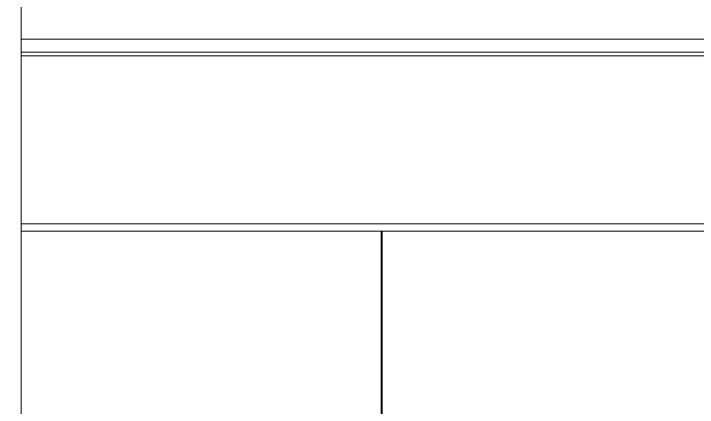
# Model space of a CAD drawing. Header units: inches. Extents: x -23565 to -21, y -324 to 853.
# Drawn here: x -7777.9 to -7599.6, y 100.3 to 203 of the extents above; entities that cross this region are included whole.
import ezdxf

# ---------------------------------------------------------------- set-up
doc = ezdxf.new("R2010")
doc.units = ezdxf.units.IN
doc.header["$MEASUREMENT"] = 0
for name, color, linetype, lineweight in [('A-WALL-PATT', 111, 'Continuous', 25), ('I-WALL', 2, 'Continuous', 13), ('S-BEAM', 12, 'Continuous', 13), ('S-COLS', 52, 'Continuous', 13)]:
    doc.layers.add(name, color=color, linetype=linetype, lineweight=lineweight)

# ---------------------------------------------------------------- blocks, each defined once
blk = doc.blocks.new('Girt_C - 10_D-1401751-Building Section - North_South looking West _ Fitness Center')
at = {"layer": 'S-BEAM', "color": 8, "lineweight": 9}
blk.add_line((-21389.05, 148.19), (-21622.3, 148.19), dxfattribs=at)
blk = doc.blocks.new('Girt_Z - 10_D-1255199-Building Section - North_South looking West _ Fitness Center')
at = {"layer": 'S-BEAM', "color": 8, "lineweight": 9}
for p, q in [((-21622.3, 196.31), (-21389.05, 196.31)), ((-21622.3, 192.94), (-21389.05, 192.94))]:
    blk.add_line(p, q, dxfattribs=at)

msp = doc.modelspace()

# ---------------------------------------------------------------- hatches: boundary and pattern name
at = {"layer": 'A-WALL-PATT', "lineweight": 9}
h = msp.add_hatch(dxfattribs=at)
h.set_pattern_fill('FP_61', color=8, style=0, pattern_type=2)
h.set_pattern_definition([(90, (-20902.68, -673.75), (-193, -193), [48, -145]), (180, (-20902.68, -673.75), (-2e-14, -193), [96.25, -96.75]), (270, (-20998.93, -625.75), (-193, -193), [48, -145]), (180, (-20902.68, -625.75), (-2e-14, -193), [96.25, -96.75]), (270, (-20999.18, -625.75), (-193, -193), [48, -145]), (180, (-20999.18, -625.75), (-2e-14, -193), [96.25, -96.75]), (90, (-21095.43, -673.75), (-193, -193), [48, -145]), (180, (-20999.18, -673.75), (-2e-14, -193), [96.25, -96.75]), (90, (-20950.68, -625.5), (-193, -193), [48, -145]), (180, (-20902.43, -625.5), (-2e-14, -193), [48.25, -144.75]), (180, (-20902.43, -577.5), (-2e-14, -193), [48.25, -144.75]), (90, (-21047.18, -625.5), (-193, -193), [48, -145]), (180, (-20950.93, -625.5), (-2e-14, -193), [96.25, -96.75]), (270, (-20950.93, -577.5), (-193, -193), [48, -145]), (180, (-20950.93, -577.5), (-2e-14, -193), [96.25, -96.75]), (180, (-21047.43, -625.5), (-2e-14, -193), [48, -145]), (270, (-21047.43, -577.5), (-193, -193), [48, -145]), (180, (-21047.43, -577.5), (-2e-14, -193), [48, -145]), (90, (-20902.68, -577.25), (-193, -193), [48, -145]), (180, (-20902.68, -577.25), (-2e-14, -193), [96.25, -96.75]), (270, (-20998.93, -529.25), (-193, -193), [48, -145]), (180, (-20902.68, -529.25), (-2e-14, -193), [96.25, -96.75]), (270, (-20999.18, -529.25), (-193, -193), [48, -145]), (180, (-20999.18, -529.25), (-2e-14, -193), [96.25, -96.75]), (270, (-21095.43, -529.25), (-193, -193), [48, -145]), (180, (-20999.18, -577.25), (-2e-14, -193), [96.25, -96.75]), (90, (-20950.68, -529), (-193, -193), [48, -145]), (180, (-20902.43, -529), (-2e-14, -193), [48.25, -144.75]), (180, (-20902.43, -481), (-2e-14, -193), [48.25, -144.75]), (90, (-21047.18, -529), (-193, -193), [48, -145]), (180, (-20950.93, -529), (-2e-14, -193), [96.25, -96.75]), (270, (-20950.93, -481), (-193, -193), [48, -145]), (180, (-20950.93, -481), (-2e-14, -193), [96.25, -96.75]), (180, (-21047.43, -529), (-2e-14, -193), [48, -145]), (270, (-21047.43, -481), (-193, -193), [48, -145]), (180, (-21047.43, -481), (-2e-14, -193), [48, -145])])
h.paths.add_polyline_path([(-8005.2107, 1), (-7783.9607, 1), (-7783.9607, 5.0462), (-7879.0926, 146.25), (-7924.839, 146.25), (-8005.2107, 23.5198), (-8005.2107, 1.1407)], flags=0)
h.paths.add_polyline_path([(-7775.9607, 1), (-7757.5777, 1), (-7757.5777, 98.25), (-7542.7107, 98.25), (-7542.7107, 146.25), (-7775.9607, 146.25), (-7775.9607, 1.1407)], flags=0)
h.paths.add_polyline_path([(-7783.9607, 6.8368), (-7783.9607, 146.25), (-7877.8186, 146.25), (-7786.9094, 11.2167)], flags=0)
h.paths.add_polyline_path([(-8005.2107, 25.3452), (-7926.1116, 146.25), (-8005.2107, 146.25), (-8005.2107, 25.7934)], flags=0)
h.paths.add_polyline_path([(-7405.9102, 98.25), (-7300.4607, 98.25), (-7300.4607, 146.25), (-7534.7107, 146.25), (-7534.7107, 98.25), (-7483.3722, 98.25)], flags=0)

# ---------------------------------------------------------------- linework, layer by layer
at = {"layer": 'I-WALL', "color": 8, "lineweight": 9}
for p, q in [((-7542.7107, 192), (-7775.9607, 192)), ((-7542.7107, 146.25), (-7775.9607, 146.25))]:
    msp.add_line(p, q, dxfattribs=at)
at = {"layer": 'S-COLS', "color": 8, "lineweight": 9}
msp.add_line((-7775.9607, 366.3994), (-7775.9607, 37.0929), dxfattribs=at)

# ---------------------------------------------------------------- block references
at = {"layer": 'S-BEAM', "color": 8, "lineweight": 9}
for name in ['Girt_Z - 10_D-1255199-Building Section - North_South looking West _ Fitness Center', 'Girt_C - 10_D-1401751-Building Section - North_South looking West _ Fitness Center']:
    msp.add_blockref(name, (13846.3421, 0), dxfattribs=at)

doc.saveas('drawing.dxf')
